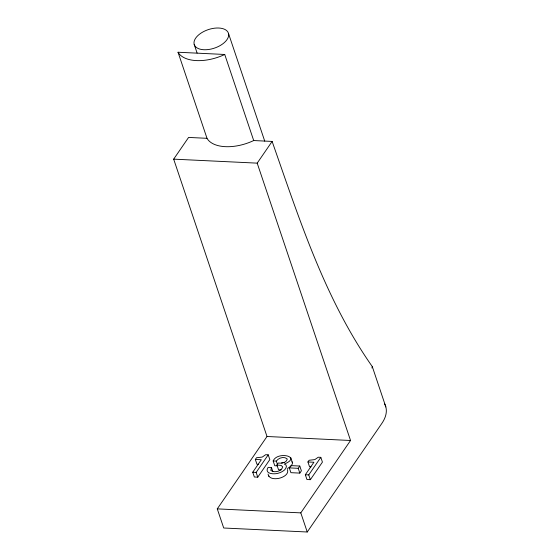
<?xml version="1.0" encoding="UTF-8"?>
<svg xmlns="http://www.w3.org/2000/svg" width="560" height="560" viewBox="0 0 560 560"><rect width="100%" height="100%" fill="white"/><g stroke="black" fill="none" stroke-linecap="round" stroke-linejoin="round"><path stroke-width="0.84" d="M277.137 465.857L274.764 465.738L273.154 460.957C277.319 450.905 302.386 456.61 284.333 464.065C288.54 465.073 285.523 469.84 283.045 471.051A8.715 4.725 -18.6 0 1 279.104 472.927C275.002 474.691 263.697 474.257 268.1 467.362L271.439 467.516L270.781 470.414C274.337 473.109 281.554 471.52 282.737 466.858L281.127 465.437L276.92 464.968L278.53 469.749L281.183 469.903M384.489 403.655A48.02 26.012 -18.6 0 1 381.836 423.423L307.244 532L223.713 528.003L217.273 508.872L267.008 436.492L173.67 159.145L188.587 137.431L207.004 138.313A36.015 19.509 -18.6 0 0 253.701 140.546L272.118 141.428C299.292 218.834 324.737 298.837 372.295 366.604L385.833 406.924M307.244 532L300.804 512.876L350.539 440.489L257.201 163.142L272.118 141.428M255.332 459.445L256.501 457.744L262.22 457.079L265.692 454.699L268.219 454.818L269.829 459.599L257.761 477.169L254.345 477.001L252.735 472.22L261.317 459.732L255.332 459.445L256.942 464.226L258.44 464.296M257.761 477.169L256.151 472.388L268.219 454.818M276.92 464.968L278.264 463.008C281.484 463.505 286.069 463.015 287.189 459.389L287.049 458.773C283.878 456.162 278.509 457.863 276.318 461.111L273.154 460.957M289.303 467.894L290.864 465.612L299.789 466.039L301.392 470.82L299.831 473.102L290.906 472.675L289.303 467.894L298.221 468.314L299.789 466.039M307.93 461.965L309.092 460.264L314.818 459.599L318.29 457.219L320.817 457.338L322.427 462.119L310.352 479.682L306.943 479.521L305.333 474.74L313.915 462.252L307.93 461.965L309.54 466.746L311.031 466.816M310.352 479.682L308.749 474.901L320.817 457.338M291.102 466.151L292.565 463.344L290.808 457.66M290.388 466.837L287.357 468.475M371.931 367.997L372.295 366.604M281.463 463.001L284.186 462.371M207.004 138.313L178.038 52.241L224.735 54.474L253.701 140.546M173.67 159.145L257.201 163.142M267.008 436.492L350.539 440.489M252.735 472.22L256.151 472.388M305.333 474.74L308.749 474.901M217.273 508.872L300.804 512.876M287.343 469.49C290.794 477.484 269.374 483.168 268.065 474.033M291.977 461.797L292.446 462.511M228.494 33.446A18.004 9.751 -18.6 0 1 204.96 49.763A18.004 9.751 -18.6 0 1 200.55 33.432A18.004 9.751 -18.6 0 1 228.494 33.446L264.726 141.113M197.113 53.067L194.173 44.317M298.221 468.314L299.831 473.102M276.318 461.111L277.123 463.505M271.439 467.516L272.783 471.506M268.604 475.475L268.87 476.42M224.735 54.474A36.015 19.509 -18.6 0 1 178.038 52.241"/></g></svg>
